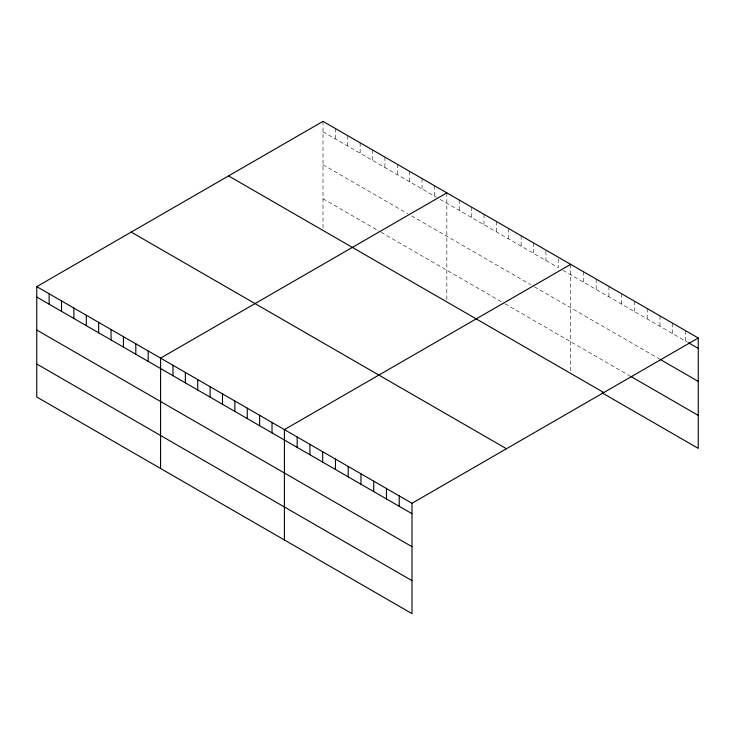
<?xml version="1.0" encoding="UTF-8"?>
<svg xmlns="http://www.w3.org/2000/svg" width="735" height="735" viewBox="0 0 735 735"><rect width="100%" height="100%" fill="white"/><g stroke="black" fill="none" stroke-linecap="round" stroke-linejoin="round"><path stroke-width="0.55" stroke-dasharray="3.67 2.76" d="M323.005 131.776L436.36 197.219M440.173 199.415L558.288 267.613L558.288 257.204M563.047 270.361L687.455 342.188M323.005 164.759L407.787 213.701M411.591 215.897L530.661 284.647M534.474 286.843L658.992 358.735M323.005 198.735L380.16 231.736M381.116 232.288L503.989 303.224M504.945 303.775L629.555 375.723M685.489 330.64L685.489 341.049M672.736 323.281L672.736 333.69M659.975 315.912L659.975 326.322M647.213 308.544L647.213 318.953M634.461 301.175L634.461 311.585M621.7 293.816L621.7 304.226M608.938 286.448L608.938 296.857M596.186 279.079L596.186 289.489M583.425 271.72L583.425 282.121M570.672 264.352L570.672 371.405M545.903 251.094L545.903 260.456M533.518 242.899L533.518 253.309M521.133 235.751L521.133 246.161M508.758 228.603L508.758 239.013M496.373 221.455L496.373 231.865M483.988 214.308L483.988 224.717M471.604 207.16L471.604 217.569M459.219 200.003L459.219 210.412M446.843 192.855L446.843 299.917M434.458 185.707L434.458 196.116M422.074 178.559L422.074 188.969M409.689 171.411L409.689 181.821M397.304 164.263L397.304 174.673M384.919 157.115L384.919 167.516M372.544 149.958L372.544 160.368M360.159 142.81L360.159 153.22M347.774 135.663L347.774 146.072M335.39 128.515L335.39 138.924M323.005 121.367L323.005 228.42"/><path stroke-width="1.1" d="M36.75 286.632L411.995 503.282L411.995 613.633L36.75 396.992L36.75 286.632L323.005 121.367L698.25 338.008L698.25 448.368L602.075 392.839M446.843 192.855L160.579 358.129L160.579 468.48M570.672 264.352L284.408 429.617L284.408 539.977M411.995 503.282L698.25 338.008M688.438 342.749L698.25 348.418M659.975 359.305L698.25 381.401M630.529 376.283L698.25 415.385M228.548 175.904L603.784 392.545M131.216 232.095L506.452 448.736M36.75 297.041L411.995 513.692M36.75 330.024L411.995 546.675M36.75 364.009L411.995 580.65M399.234 495.914L399.234 506.323M386.472 488.545L386.472 498.955M373.72 481.177L373.72 491.586M360.958 473.818L360.958 484.227M348.197 466.449L348.197 476.859M335.445 459.081L335.445 469.49M322.683 451.722L322.683 462.122M309.922 444.353L309.922 454.763M297.17 436.985L297.17 447.394M272.023 422.469L272.023 432.878M259.639 415.321L259.639 425.73M247.263 408.173L247.263 418.582M234.878 401.025L234.878 411.435M222.494 393.877L222.494 404.287M210.109 386.72L210.109 397.13M197.724 379.572L197.724 389.982M185.349 372.424L185.349 382.834M172.964 365.277L172.964 375.686M148.194 350.981L148.194 361.39M135.81 343.833L135.81 354.242M123.434 336.676L123.434 347.085M111.049 329.528L111.049 339.938M98.665 322.38L98.665 332.79M86.28 315.232L86.28 325.642M73.895 308.084L73.895 318.494M61.519 300.937L61.519 311.346M49.135 293.789L49.135 304.189"/></g></svg>
